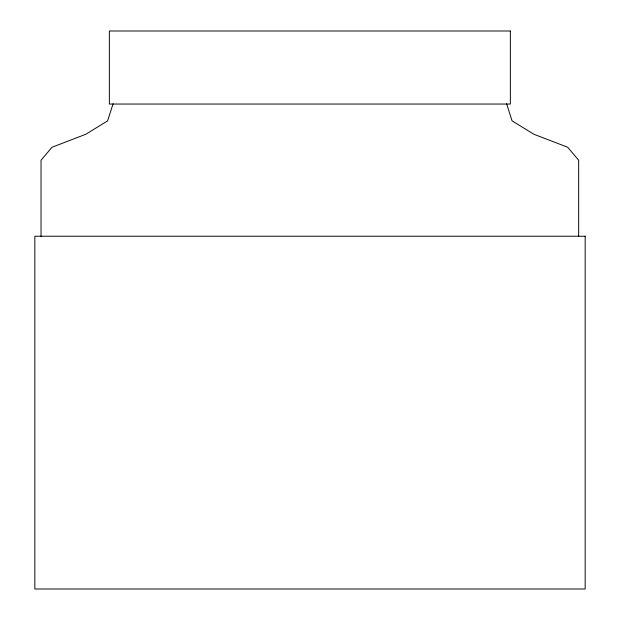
<?xml version="1.0" encoding="UTF-8"?>
<svg xmlns="http://www.w3.org/2000/svg" width="620" height="620" viewBox="0 0 620 620"><rect width="100%" height="100%" fill="white"/><g stroke="black" fill="none" stroke-linecap="round" stroke-linejoin="round"><path stroke-width="0.93" d="M113.088 103.749L107.624 120.853L85.839 134.253L52.026 147.25L41.036 160.239L41.036 236.646M506.618 103.749L512.073 120.853L533.859 134.253L567.672 147.25L578.662 160.239L578.662 236.646M510.353 31L109.352 31L109.352 104.044L510.353 104.044L510.353 31M585.164 236.228L34.836 236.228L34.836 589L585.164 589L585.164 236.228"/></g></svg>
